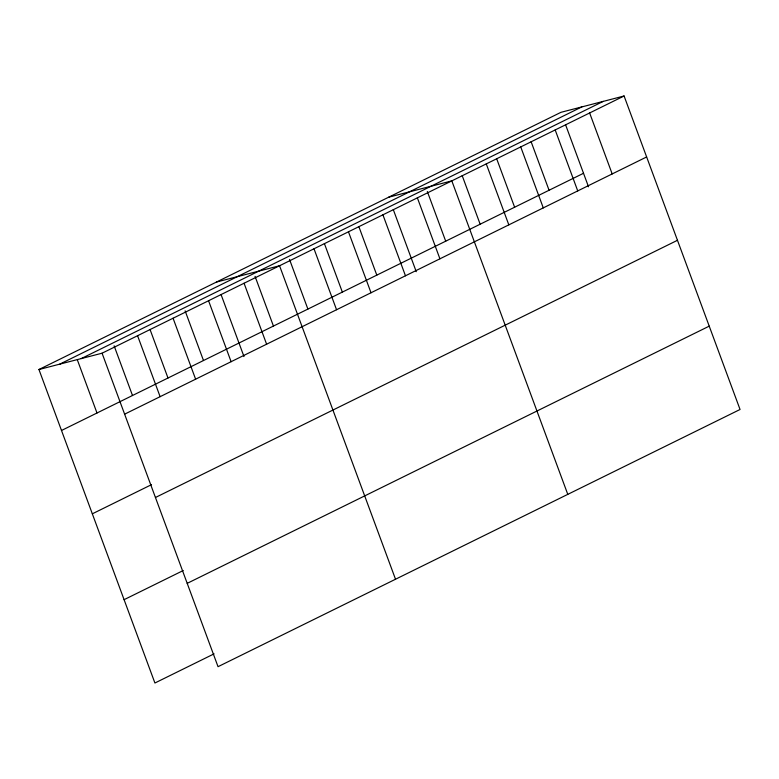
<?xml version="1.0" encoding="UTF-8"?>
<svg xmlns="http://www.w3.org/2000/svg" width="779" height="779" viewBox="0 0 779 779"><rect width="100%" height="100%" fill="white"/><g stroke="black" fill="none" stroke-linecap="round" stroke-linejoin="round"><path stroke-width="1.17" d="M214.069 653.854L154.914 683.008L38.95 369.519L560.968 112.312L624.086 95.992L740.05 409.481L218.032 666.688L102.068 353.208L624.086 95.992M59.779 364.134L581.796 106.927M81.24 358.593L603.258 101.377M61.502 430.485L583.52 173.279M124.621 414.165L646.638 156.959M92.331 513.819L151.486 484.665M155.449 497.499L677.467 240.292M124.085 599.674L183.25 570.52M187.203 583.354L709.221 326.148M388.702 197.194L451.82 180.874L567.784 494.363M216.435 282.066L279.554 265.756L395.518 579.235M38.95 369.519L102.068 353.208M589.635 112.974L612.187 173.931M565.564 124.728L588.515 186.785M555.184 129.947L577.736 190.913M531.112 141.71L549.068 190.251M520.732 146.919L543.284 207.886M496.651 158.682L514.617 207.224M486.271 163.902L508.823 224.858M462.2 175.655L480.156 224.206M427.33 191.507L445.705 241.178M417.369 197.856L439.921 258.813M393.298 209.609L416.249 271.667M382.917 214.829L405.469 275.785M358.846 226.582L376.802 275.133M348.466 231.801L371.018 292.768M324.385 243.564L342.351 292.106M314.005 248.783L336.557 309.74M289.515 259.407L307.89 309.078M255.064 276.379L273.439 326.06M244.061 283.244L266.613 344.211M221.032 294.491L243.983 356.548M208.558 300.733L231.11 361.699M185.12 310.85L203.494 360.521M173.065 318.221L195.617 379.188M150.035 329.468L167.991 378.01M137.571 335.72L160.114 396.677M114.124 345.827L132.498 395.498M77.374 359.927L96.995 412.997"/></g></svg>
